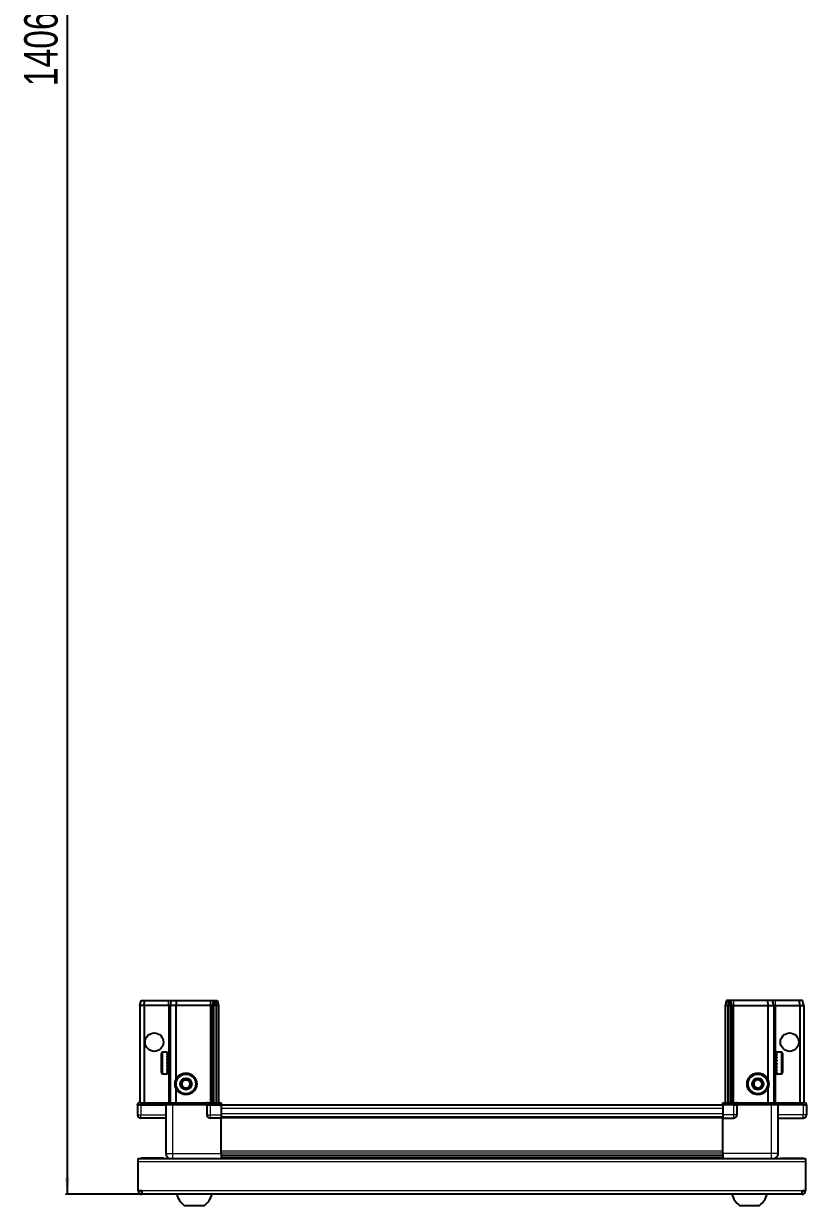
# Model space of a CAD drawing. Header units: millimetres. Extents: x 1021 to 3654, y -838 to 1690.
# Drawn here: x 1077 to 1545, y -838 to -131 of the extents above; entities that cross this region are included whole.
import ezdxf

# ---------------------------------------------------------------- set-up
doc = ezdxf.new("R2010")
doc.units = ezdxf.units.MM
doc.layers.add('FORMAT', color=7, linetype='Continuous')
doc.styles.add('SLDTEXTSTYLE0', font='TXT', dxfattribs={"width": 0.75})
doc.dimstyles.new('SLDDIMSTYLE0', dxfattribs={"dimtxt": 20, "dimasz": 10, "dimexe": 0, "dimexo": 0.0625, "dimgap": 5, "dimtad": 2, "dimdec": 1, "dimrnd": 1e-09, "dimzin": 12, "dimdsep": 46, "dimtxsty": 'SLDTEXTSTYLE0', "dimsah": 1, "dimcen": 0.09, "dimadec": 0, "dimazin": 3, "dimtfac": 1, "dimtofl": 0, "dimtmove": 0, "dimatfit": 3, "dimfxl": 0, "dimfrac": 2, "dimtolj": 1, "dimtzin": 12, "dimarcsym": 0})

# ---------------------------------------------------------------- blocks, each defined once
blk = doc.blocks.new('_D_8')
at = {"layer": 'FORMAT'}
for p, q in [((1146.72, 575.42), (1101.63, 575.42)), ((1102.63, 575.42), (1102.63, -831.28)), ((1147.22, -831.28), (1101.63, -831.28))]:
    blk.add_line(p, q, dxfattribs=at)
for points in [[(1102.63, 575.42), (1101.09, 565.42), (1104.17, 565.42)], [(1102.63, -831.28), (1104.17, -821.28), (1101.09, -821.28)]]:
    blk.add_solid(points, dxfattribs=at)
at = {"layer": 'FORMAT', "insert": (1076.85, -168.57), "char_height": 20, "attachment_point": 1, "rotation": 90, "style": 'SLDTEXTSTYLE0'}
blk.add_mtext('1406,7', dxfattribs=at)

msp = doc.modelspace()

# ---------------------------------------------------------------- linework, layer by layer
at = {"color": 7, "linetype": 'Continuous', "lineweight": 25}
for p, q in [((1146.13, -718.28), (1146.93, -715.28)), ((1148.63, -718.28), (1146.13, -718.28)), ((1146.13, -718.28), (1146.13, -776.58)), ((1146.93, -715.28), (1148.78, -715.28)), ((1148.63, -718.28), (1148.78, -715.28)), ((1163.13, -718.28), (1148.63, -718.28)), ((1148.63, -718.28), (1148.63, -776.58)), ((1148.78, -715.28), (1163.13, -715.28)), ((1163.13, -715.28), (1164.93, -715.28)), ((1164.13, -718.28), (1163.13, -718.28)), ((1164.13, -718.28), (1164.93, -715.28)), ((1167.63, -718.28), (1164.13, -718.28)), ((1164.13, -718.28), (1164.13, -776.58)), ((1164.93, -715.28), (1167.96, -715.28)), ((1167.96, -715.28), (1167.63, -718.28)), ((1167.63, -718.28), (1167.63, -762.78)), ((1188.13, -718.28), (1167.63, -718.28)), ((1167.96, -715.28), (1188.13, -715.28)), ((1188.13, -715.28), (1189.93, -715.28)), ((1189.13, -718.28), (1188.13, -718.28)), ((1189.93, -715.28), (1189.13, -718.28)), ((1190.13, -718.28), (1189.13, -718.28)), ((1189.13, -718.28), (1189.13, -776.58)), ((1189.93, -715.28), (1190.67, -715.28)), ((1190.67, -715.28), (1190.13, -718.28)), ((1191.63, -718.28), (1190.13, -718.28)), ((1190.13, -718.28), (1190.13, -776.58)), ((1190.67, -715.28), (1191.17, -715.28)), ((1191.17, -715.28), (1191.63, -718.28)), ((1191.17, -715.28), (1192.33, -715.28)), ((1191.63, -718.28), (1191.63, -776.58)), ((1193.13, -718.28), (1191.63, -718.28)), ((1192.33, -715.28), (1193.13, -718.28)), ((1193.13, -718.28), (1193.13, -776.58)), ((1496.93, -715.28), (1496.13, -718.28)), ((1496.13, -718.28), (1497.63, -718.28)), ((1496.13, -718.28), (1496.13, -776.58)), ((1498.08, -715.28), (1496.93, -715.28)), ((1498.08, -715.28), (1497.63, -718.28)), ((1497.63, -718.28), (1499.13, -718.28)), ((1497.63, -718.28), (1497.63, -776.58)), ((1498.58, -715.28), (1498.08, -715.28)), ((1498.58, -715.28), (1499.13, -718.28)), ((1499.33, -715.28), (1498.58, -715.28)), ((1499.13, -718.28), (1500.13, -718.28)), ((1499.13, -718.28), (1499.13, -776.58)), ((1499.33, -715.28), (1500.13, -718.28)), ((1501.13, -715.28), (1499.33, -715.28)), ((1500.13, -718.28), (1500.13, -776.58)), ((1500.13, -718.28), (1501.13, -718.28)), ((1521.3, -715.28), (1501.13, -715.28)), ((1501.13, -718.28), (1521.63, -718.28)), ((1521.3, -715.28), (1521.63, -718.28)), ((1524.33, -715.28), (1521.3, -715.28)), ((1521.63, -718.28), (1521.63, -762.78)), ((1521.63, -718.28), (1525.13, -718.28)), ((1525.13, -718.28), (1524.33, -715.28)), ((1526.13, -715.28), (1524.33, -715.28)), ((1525.13, -718.28), (1525.13, -776.58)), ((1525.13, -718.28), (1526.13, -718.28)), ((1540.47, -715.28), (1526.13, -715.28)), ((1526.13, -718.28), (1540.63, -718.28)), ((1540.63, -718.28), (1540.47, -715.28)), ((1542.33, -715.28), (1540.47, -715.28)), ((1540.63, -718.28), (1540.63, -776.58)), ((1540.63, -718.28), (1543.13, -718.28)), ((1543.13, -718.28), (1542.33, -715.28)), ((1543.13, -718.28), (1543.13, -776.58)), ((1158.93, -758.48), (1158.93, -747.08)), ((1162.13, -746.28), (1159.73, -746.28)), ((1162.13, -746.28), (1162.13, -746.29)), ((1162.13, -746.29), (1162.63, -746.29)), ((1162.13, -746.47), (1162.63, -746.47)), ((1162.13, -746.47), (1162.13, -746.69)), ((1162.13, -746.69), (1162.63, -746.69)), ((1162.13, -747.27), (1162.63, -747.27)), ((1162.13, -747.27), (1162.13, -747.69)), ((1162.13, -747.69), (1162.63, -747.69)), ((1162.13, -748.6), (1162.63, -748.6)), ((1162.13, -748.6), (1162.13, -749.19)), ((1162.63, -746.47), (1162.63, -746.29)), ((1162.63, -746.69), (1162.63, -746.47)), ((1162.63, -747.27), (1162.63, -746.69)), ((1162.63, -747.69), (1162.63, -747.27)), ((1162.63, -748.6), (1162.63, -747.69)), ((1162.73, -748.38), (1162.63, -748.38)), ((1162.63, -749.19), (1162.63, -748.6)), ((1162.73, -757.18), (1162.73, -748.38)), ((1163.61, -749.47), (1163.13, -748.78)), ((1163.13, -756.78), (1163.13, -748.78)), ((1164.1, -748.78), (1163.61, -749.47)), ((1164.13, -748.78), (1164.1, -748.78)), ((1164.1, -756.78), (1164.1, -748.78)), ((1525.16, -748.78), (1525.13, -748.78)), ((1525.65, -749.47), (1525.16, -748.78)), ((1525.16, -748.78), (1525.16, -756.78)), ((1526.13, -748.78), (1525.65, -749.47)), ((1526.13, -748.78), (1526.13, -756.78)), ((1526.63, -748.38), (1526.53, -748.38)), ((1526.53, -748.38), (1526.53, -757.18)), ((1529.53, -746.28), (1526.63, -746.28)), ((1527.13, -746.28), (1526.63, -746.28)), ((1526.63, -746.28), (1526.63, -746.33)), ((1526.63, -746.33), (1526.63, -746.61)), ((1527.13, -746.33), (1526.63, -746.33)), ((1527.13, -746.61), (1526.63, -746.61)), ((1526.63, -746.61), (1526.63, -746.89)), ((1527.13, -746.89), (1526.63, -746.89)), ((1526.63, -746.89), (1526.63, -747.55)), ((1527.13, -747.55), (1526.63, -747.55)), ((1526.63, -747.55), (1526.63, -748.02)), ((1526.63, -748.02), (1526.63, -749)), ((1527.13, -748.02), (1526.63, -748.02)), ((1527.13, -749), (1526.63, -749)), ((1526.63, -749), (1526.63, -749.62)), ((1527.13, -746.33), (1527.13, -746.28)), ((1527.13, -746.89), (1527.13, -746.61)), ((1527.13, -748.02), (1527.13, -747.55)), ((1527.13, -749.62), (1527.13, -749)), ((1530.33, -747.08), (1530.33, -758.48)), ((1162.13, -749.19), (1162.63, -749.19)), ((1162.13, -750.35), (1162.63, -750.35)), ((1162.13, -750.35), (1162.13, -751.04)), ((1162.13, -751.04), (1162.63, -751.04)), ((1162.13, -752.33), (1162.63, -752.33)), ((1162.13, -752.33), (1162.13, -753.07)), ((1162.13, -752.47), (1162.63, -752.47)), ((1162.13, -752.97), (1162.63, -752.97)), ((1162.13, -753.07), (1162.63, -753.07)), ((1162.13, -754.35), (1162.63, -754.35)), ((1162.13, -754.35), (1162.13, -755.06)), ((1162.13, -755.06), (1162.63, -755.06)), ((1162.63, -750.35), (1162.63, -749.19)), ((1162.63, -751.04), (1162.63, -750.35)), ((1162.63, -752.33), (1162.63, -751.04)), ((1162.63, -752.47), (1162.63, -752.33)), ((1162.63, -753.07), (1162.63, -752.97)), ((1162.63, -754.35), (1162.63, -753.07)), ((1162.63, -755.06), (1162.63, -754.35)), ((1162.63, -756.22), (1162.63, -755.06)), ((1163.13, -756.78), (1163.61, -756.09)), ((1163.61, -756.09), (1163.61, -749.47)), ((1163.61, -756.09), (1164.1, -756.78)), ((1525.16, -756.78), (1525.65, -756.09)), ((1525.65, -749.47), (1525.65, -756.09)), ((1525.65, -756.09), (1526.13, -756.78)), ((1526.63, -749.62), (1526.63, -750.82)), ((1527.13, -749.62), (1526.63, -749.62)), ((1527.13, -750.82), (1526.63, -750.82)), ((1526.63, -750.82), (1526.63, -751.45)), ((1527.13, -751.45), (1526.63, -751.45)), ((1526.63, -751.53), (1526.63, -752.83)), ((1527.13, -751.53), (1526.63, -751.53)), ((1527.13, -752.83), (1526.63, -752.83)), ((1527.13, -753.31), (1526.63, -753.31)), ((1526.63, -753.31), (1526.63, -753.57)), ((1526.63, -753.57), (1526.63, -754.84)), ((1527.13, -753.57), (1526.63, -753.57)), ((1527.13, -754.84), (1526.63, -754.84)), ((1526.63, -754.84), (1526.63, -755.52)), ((1526.63, -755.52), (1526.63, -756.64)), ((1527.13, -755.52), (1526.63, -755.52)), ((1527.13, -751.53), (1527.13, -750.82)), ((1527.13, -753.57), (1527.13, -752.83)), ((1527.13, -755.52), (1527.13, -754.84)), ((1159.73, -759.28), (1162.13, -759.28)), ((1162.13, -756.22), (1162.63, -756.22)), ((1162.13, -756.22), (1162.13, -756.83)), ((1162.13, -756.83), (1162.63, -756.83)), ((1162.13, -757.76), (1162.63, -757.76)), ((1162.13, -757.76), (1162.13, -758.2)), ((1162.13, -758.2), (1162.63, -758.2)), ((1162.13, -758.81), (1162.63, -758.81)), ((1162.13, -758.81), (1162.13, -759.04)), ((1162.13, -759.04), (1162.63, -759.04)), ((1162.13, -759.26), (1162.63, -759.26)), ((1162.13, -759.26), (1162.13, -759.28)), ((1162.13, -759.27), (1162.63, -759.27)), ((1162.63, -756.83), (1162.63, -756.22)), ((1162.63, -757.76), (1162.63, -756.83)), ((1162.63, -757.18), (1162.73, -757.18)), ((1162.63, -758.2), (1162.63, -757.76)), ((1162.63, -758.81), (1162.63, -758.2)), ((1162.63, -759.04), (1162.63, -758.81)), ((1162.63, -759.26), (1162.63, -759.04)), ((1162.63, -759.27), (1162.63, -759.26)), ((1164.1, -756.78), (1164.13, -756.78)), ((1525.13, -756.78), (1525.16, -756.78)), ((1526.53, -757.18), (1526.63, -757.18)), ((1527.13, -756.64), (1526.63, -756.64)), ((1526.63, -756.64), (1526.63, -757.21)), ((1526.63, -757.21), (1526.63, -758.07)), ((1527.13, -757.21), (1526.63, -757.21)), ((1527.13, -758.07), (1526.63, -758.07)), ((1526.63, -758.07), (1526.63, -758.46)), ((1526.63, -758.46), (1526.63, -758.98)), ((1527.13, -758.46), (1526.63, -758.46)), ((1527.13, -758.98), (1526.63, -758.98)), ((1526.63, -758.98), (1526.63, -759.16)), ((1526.63, -759.16), (1526.63, -759.28)), ((1527.13, -759.16), (1526.63, -759.16)), ((1526.63, -759.28), (1529.53, -759.28)), ((1527.13, -757.21), (1527.13, -756.64)), ((1527.13, -758.46), (1527.13, -758.07)), ((1527.13, -759.16), (1527.13, -758.98)), ((1167.63, -767.78), (1167.63, -776.58)), ((1521.63, -767.78), (1521.63, -776.58)), ((1145.13, -776.58), (1144.63, -777.45)), ((1146.63, -776.58), (1145.13, -776.58)), ((1146.63, -776.58), (1161.43, -776.58)), ((1161.43, -776.58), (1161.63, -776.58)), ((1161.63, -777.78), (1161.63, -776.58)), ((1161.63, -776.58), (1165.63, -776.58)), ((1165.63, -776.58), (1185.93, -776.58)), ((1185.93, -776.58), (1186.13, -776.58)), ((1186.13, -777.78), (1186.13, -776.58)), ((1186.81, -776.58), (1186.13, -776.58)), ((1186.81, -776.58), (1194.63, -776.58)), ((1194.63, -776.58), (1194.63, -777.45)), ((1494.63, -777.45), (1494.63, -776.58)), ((1494.63, -776.58), (1502.45, -776.58)), ((1503.13, -776.58), (1502.45, -776.58)), ((1503.13, -777.78), (1503.13, -776.58)), ((1503.13, -776.58), (1503.33, -776.58)), ((1503.33, -776.58), (1523.63, -776.58)), ((1523.63, -776.58), (1527.63, -776.58)), ((1527.63, -777.78), (1527.63, -776.58)), ((1527.63, -776.58), (1527.83, -776.58)), ((1527.83, -776.58), (1542.63, -776.58)), ((1544.13, -776.58), (1542.63, -776.58)), ((1544.63, -777.45), (1544.13, -776.58)), ((1544.63, -777.45), (1544.13, -776.58)), ((1144.63, -777.78), (1144.63, -777.45)), ((1144.63, -777.78), (1146.63, -777.78)), ((1144.63, -777.78), (1144.63, -783.78)), ((1161.43, -777.78), (1146.63, -777.78)), ((1146.63, -777.78), (1161.43, -777.78)), ((1161.63, -777.78), (1161.43, -777.78)), ((1165.63, -777.78), (1161.63, -777.78)), ((1161.63, -777.78), (1161.63, -806.78)), ((1185.93, -777.78), (1165.63, -777.78)), ((1186.13, -777.78), (1185.93, -777.78)), ((1186.13, -777.78), (1188.13, -777.78)), ((1186.13, -777.78), (1186.13, -783.78)), ((1194.63, -777.45), (1188.13, -777.45)), ((1194.63, -777.78), (1188.13, -777.78)), ((1188.13, -777.78), (1194.63, -777.78)), ((1194.63, -777.45), (1194.63, -777.45)), ((1194.63, -777.78), (1194.63, -777.45)), ((1194.63, -777.78), (1194.63, -777.78)), ((1194.63, -777.78), (1194.63, -783.78)), ((1494.63, -777.93), (1194.63, -777.93)), ((1194.63, -783.78), (1194.63, -785.78)), ((1501.13, -777.45), (1494.63, -777.45)), ((1494.63, -777.78), (1494.63, -777.45)), ((1501.13, -777.78), (1494.63, -777.78)), ((1494.63, -777.78), (1494.63, -783.78)), ((1494.63, -783.78), (1494.63, -785.78)), ((1501.13, -777.78), (1503.13, -777.78)), ((1503.13, -777.78), (1501.13, -777.78)), ((1503.33, -777.78), (1503.13, -777.78)), ((1503.13, -777.78), (1503.13, -783.78)), ((1523.63, -777.78), (1503.33, -777.78)), ((1527.63, -777.78), (1523.63, -777.78)), ((1527.83, -777.78), (1527.63, -777.78)), ((1527.63, -777.78), (1527.63, -806.78)), ((1542.63, -777.78), (1527.83, -777.78)), ((1542.63, -777.78), (1544.63, -777.78)), ((1544.63, -777.78), (1544.63, -777.45)), ((1544.63, -777.78), (1544.63, -777.45)), ((1544.63, -777.78), (1544.63, -777.78)), ((1544.63, -777.78), (1544.63, -783.78)), ((1161.63, -785.78), (1146.63, -785.78)), ((1194.63, -785.78), (1188.13, -785.78)), ((1494.63, -785.13), (1194.63, -785.13)), ((1194.63, -806.78), (1194.63, -785.78)), ((1494.63, -785.78), (1501.13, -785.78)), ((1494.63, -806.78), (1494.63, -785.78)), ((1527.63, -785.78), (1542.63, -785.78)), ((1145.13, -809.78), (1544.13, -809.78)), ((1145.13, -811.88), (1145.13, -809.78)), ((1145.13, -829.18), (1145.13, -811.88)), ((1160.13, -809.68), (1147.23, -809.68)), ((1160.13, -809.68), (1160.13, -809.78)), ((1194.63, -807.8), (1494.63, -807.8)), ((1194.63, -807.84), (1494.63, -807.84)), ((1218.51, -809.63), (1194.63, -809.63)), ((1213.13, -809.78), (1213.13, -809.63)), ((1213.17, -809.78), (1213.17, -809.63)), ((1213.44, -809.78), (1213.44, -809.63)), ((1213.7, -809.78), (1213.7, -809.63)), ((1214.35, -809.78), (1214.35, -809.63)), ((1214.82, -809.78), (1214.82, -809.63)), ((1215.78, -809.78), (1215.78, -809.63)), ((1216.4, -809.78), (1216.4, -809.63)), ((1217.59, -809.78), (1217.59, -809.63)), ((1218.25, -809.78), (1218.25, -809.63)), ((1218.3, -809.78), (1218.3, -809.63)), ((1219.6, -809.63), (1218.51, -809.63)), ((1219.6, -809.78), (1219.6, -809.63)), ((1219.6, -809.63), (1219.6, -809.63)), ((1220.33, -809.63), (1219.6, -809.63)), ((1219.61, -809.78), (1219.61, -809.63)), ((1220.11, -809.78), (1220.11, -809.63)), ((1220.33, -809.78), (1220.33, -809.63)), ((1220.75, -809.63), (1220.33, -809.63)), ((1220.33, -809.63), (1220.33, -809.63)), ((1468.51, -809.63), (1220.75, -809.63)), ((1221.61, -809.78), (1221.61, -809.63)), ((1222.3, -809.78), (1222.3, -809.63)), ((1223.42, -809.78), (1223.42, -809.63)), ((1224, -809.78), (1224, -809.63)), ((1224.87, -809.78), (1224.87, -809.63)), ((1225.27, -809.78), (1225.27, -809.63)), ((1225.8, -809.78), (1225.8, -809.63)), ((1225.99, -809.78), (1225.99, -809.63)), ((1226.13, -809.78), (1226.13, -809.63)), ((1463.13, -809.78), (1463.13, -809.63)), ((1463.3, -809.78), (1463.3, -809.63)), ((1463.51, -809.78), (1463.51, -809.63)), ((1464.07, -809.78), (1464.07, -809.63)), ((1464.49, -809.78), (1464.49, -809.63)), ((1465.39, -809.78), (1465.39, -809.63)), ((1465.97, -809.78), (1465.97, -809.63)), ((1467.12, -809.78), (1467.12, -809.63)), ((1467.81, -809.78), (1467.81, -809.63)), ((1469.09, -809.63), (1468.51, -809.63)), ((1469.09, -809.78), (1469.09, -809.63)), ((1469.1, -809.63), (1469.09, -809.63)), ((1469.83, -809.63), (1469.1, -809.63)), ((1469.27, -809.78), (1469.27, -809.63)), ((1469.77, -809.78), (1469.77, -809.63)), ((1469.83, -809.78), (1469.83, -809.63)), ((1470.86, -809.63), (1469.83, -809.63)), ((1469.83, -809.63), (1469.83, -809.63)), ((1494.63, -809.63), (1470.75, -809.63)), ((1471.12, -809.78), (1471.12, -809.63)), ((1471.83, -809.78), (1471.83, -809.63)), ((1473, -809.78), (1473, -809.63)), ((1473.61, -809.78), (1473.61, -809.63)), ((1474.55, -809.78), (1474.55, -809.63)), ((1475, -809.78), (1475, -809.63)), ((1475.62, -809.78), (1475.62, -809.63)), ((1475.87, -809.78), (1475.87, -809.63)), ((1476.11, -809.78), (1476.11, -809.63)), ((1476.13, -809.78), (1476.13, -809.63)), ((1529.13, -809.68), (1542.03, -809.68)), ((1529.13, -809.68), (1529.13, -809.78)), ((1544.13, -809.78), (1544.13, -811.88)), ((1544.13, -811.88), (1544.13, -829.18)), ((1147.23, -829.18), (1145.13, -829.18)), ((1147.23, -829.18), (1147.23, -831.28)), ((1542.03, -831.28), (1147.23, -831.28)), ((1544.13, -829.18), (1542.03, -829.18)), ((1542.03, -831.28), (1542.03, -829.18)), ((1172.63, -837.88), (1184.63, -837.88)), ((1504.63, -837.88), (1516.63, -837.88))]:
    msp.add_line(p, q, dxfattribs=at)
at = {"color": 8, "linetype": 'Continuous', "lineweight": 18}
for p, q in [((1163.13, -718.28), (1163.13, -715.28)), ((1163.13, -718.28), (1163.13, -748.78)), ((1188.13, -715.28), (1188.13, -718.28)), ((1188.13, -718.28), (1188.13, -776.58)), ((1501.13, -715.28), (1501.13, -718.28)), ((1501.13, -718.28), (1501.13, -776.58)), ((1526.13, -718.28), (1526.13, -715.28)), ((1526.13, -718.28), (1526.13, -748.78)), ((1159.73, -759.28), (1159.73, -746.28)), ((1529.53, -746.28), (1529.53, -759.28)), ((1163.13, -756.78), (1163.13, -776.58)), ((1526.13, -756.78), (1526.13, -776.58)), ((1146.63, -777.78), (1146.63, -776.58)), ((1161.43, -777.78), (1161.43, -776.58)), ((1165.63, -777.78), (1165.63, -776.58)), ((1185.93, -777.78), (1185.93, -776.58)), ((1503.33, -776.58), (1503.33, -777.78)), ((1523.63, -777.78), (1523.63, -776.58)), ((1527.83, -776.58), (1527.83, -777.78)), ((1542.63, -777.78), (1542.63, -776.58)), ((1144.63, -783.78), (1146.63, -783.78)), ((1146.63, -777.78), (1146.63, -783.78)), ((1146.63, -783.78), (1161.63, -783.78)), ((1146.63, -785.78), (1146.63, -783.78)), ((1165.63, -777.78), (1165.63, -806.78)), ((1186.13, -783.78), (1188.13, -783.78)), ((1188.13, -777.78), (1188.13, -777.45)), ((1188.13, -777.78), (1188.13, -783.78)), ((1188.13, -783.78), (1194.63, -783.78)), ((1188.13, -783.78), (1188.13, -785.78)), ((1194.63, -777.78), (1194.63, -777.45)), ((1494.63, -779.93), (1194.63, -779.93)), ((1494.63, -783.13), (1194.63, -783.13)), ((1501.13, -783.78), (1494.63, -783.78)), ((1501.13, -777.78), (1501.13, -777.45)), ((1501.13, -777.78), (1501.13, -783.78)), ((1501.13, -783.78), (1501.13, -785.78)), ((1503.13, -783.78), (1501.13, -783.78)), ((1523.63, -777.78), (1523.63, -806.78)), ((1542.63, -783.78), (1527.63, -783.78)), ((1542.63, -777.78), (1542.63, -783.78)), ((1544.63, -783.78), (1542.63, -783.78)), ((1542.63, -785.78), (1542.63, -783.78)), ((1494.63, -785.78), (1194.63, -785.78)), ((1194.63, -805.18), (1494.63, -805.18)), ((1544.13, -811.88), (1145.13, -811.88)), ((1147.23, -809.78), (1147.23, -809.68)), ((1165.63, -806.78), (1194.63, -806.78)), ((1494.63, -806.6), (1194.63, -806.6)), ((1194.63, -809.04), (1494.63, -809.04)), ((1523.63, -806.78), (1494.63, -806.78)), ((1542.03, -809.78), (1542.03, -809.68)), ((1542.03, -829.18), (1147.23, -829.18))]:
    msp.add_line(p, q, dxfattribs=at)
at = {"color": 7, "linetype": 'Continuous', "lineweight": 25, "flags": 128}
for points in [[(1147.23, -809.68), (1146.82, -809.72), (1146.59, -809.78)], [(1542.67, -809.78), (1542.44, -809.72), (1542.03, -809.68)]]:
    msp.add_lwpolyline(points, dxfattribs=at)
at = {"color": 7, "linetype": 'Continuous', "lineweight": 25}
for centre, radius in [((1154.63, -740.28), 5.5), ((1534.63, -740.28), 5.5), ((1173.63, -765.28), 6.5), ((1173.63, -765.28), 3.46), ((1515.63, -765.28), 6.5), ((1515.63, -765.28), 3.46)]:
    msp.add_circle(centre, radius, dxfattribs=at)
at = {"color": 8, "linetype": 'Continuous', "lineweight": 18}
for centre in [(1173.63, -765.28), (1515.63, -765.28)]:
    msp.add_circle(centre, 5.7, dxfattribs=at)
at = {"color": 7, "linetype": 'Continuous', "lineweight": 25}
for centre, radius, start, end in [((1159.73, -747.08), 0.8, 90, 180), ((1163.13, -748.38), 0.4, 180, 270), ((1526.13, -748.38), 0.4, 270, 0), ((1529.53, -747.08), 0.8, 360, 90), ((1159.73, -758.48), 0.8, 180, 270), ((1163.13, -757.18), 0.4, 90, 180), ((1173.63, -765.28), 2.5, 87.37605, 147.37605), ((1173.63, -765.28), 2.5, 27.37605, 87.37605), ((1515.63, -765.28), 2.5, 74.67671, 134.67671), ((1515.63, -765.28), 2.5, 14.67671, 74.67671), ((1526.13, -757.18), 0.4, 360, 90), ((1529.53, -758.48), 0.8, 270, 0), ((1173.63, -765.28), 2.5, 147.37605, 207.37605), ((1173.63, -765.28), 2.5, 207.37605, 267.37605), ((1173.63, -765.28), 2.5, 267.37605, 327.37605), ((1173.63, -765.28), 2.5, 327.37605, 27.37605), ((1515.63, -765.28), 2.5, 134.67671, 194.67671), ((1515.63, -765.28), 2.5, 194.67671, 254.67671), ((1515.63, -765.28), 2.5, 254.67671, 314.67671), ((1515.63, -765.28), 2.5, 314.67671, 14.67671), ((1146.63, -783.78), 2, 180, 270), ((1188.13, -783.78), 2, 180, 270), ((1501.13, -783.78), 2, 270, 0), ((1542.63, -783.78), 2, 270, 0), ((1147.23, -829.18), 2.1, 180, 270), ((1147.23, -829.18), 0.6, 180, 270), ((1179.65, -828.26), 11.91, 194.70035, 233.8734), ((1177.6, -828.26), 11.91, 306.1266, 345.29965), ((1511.65, -828.26), 11.91, 194.70035, 233.8734), ((1509.6, -828.26), 11.91, 306.1266, 345.29965), ((1542.03, -829.18), 2.1, 270, 0), ((1542.03, -829.18), 0.6, 270, 0)]:
    msp.add_arc(centre, radius, start, end, dxfattribs=at)
for centre, start_param, end_param in [((1188.13, -773.98), 2.418858, 3.141593), ((1501.13, -773.98), 3.141593, 3.864327)]:
    msp.add_ellipse(centre, major_axis=(0, 3.46), ratio=0.57735, start_param=start_param, end_param=end_param, dxfattribs=at)
for points, knots in [([(1170.75, -765.15), (1171.02, -764.71), (1171.54, -763.9), (1172.06, -763.09), (1172.3, -762.72)], [0, 0, 0, 0, 0.5346859, 1, 1, 1, 1]), ([(1172.3, -762.72), (1172.82, -762.74), (1173.78, -762.78), (1174.74, -762.83), (1175.19, -762.85)], [0, 0, 0, 0, 0.534686, 1, 1, 1, 1]), ([(1175.19, -762.85), (1175.34, -763.15), (1175.72, -763.89), (1176.18, -764.77), (1176.46, -765.3), (1176.51, -765.41)], [0, 0, 0, 0, 0.362901, 0.866875, 1, 1, 1, 1]), ([(1512.85, -764.52), (1513.21, -764.15), (1513.9, -763.48), (1514.58, -762.8), (1514.9, -762.49)], [0, 0, 0, 0, 0.534686, 1, 1, 1, 1]), ([(1514.9, -762.49), (1515.4, -762.62), (1516.33, -762.88), (1517.25, -763.13), (1517.68, -763.25)], [0, 0, 0, 0, 0.5346859, 1, 1, 1, 1]), ([(1172.07, -767.71), (1172.02, -767.6), (1171.74, -767.07), (1171.28, -766.19), (1170.9, -765.45), (1170.75, -765.15)], [0, 0, 0, 0, 0.133125, 0.637099, 1, 1, 1, 1]), ([(1174.96, -767.84), (1174.44, -767.82), (1173.48, -767.78), (1172.52, -767.73), (1172.07, -767.71)], [0, 0, 0, 0, 0.534686, 1, 1, 1, 1]), ([(1176.51, -765.41), (1176.23, -765.85), (1175.71, -766.66), (1175.2, -767.47), (1174.96, -767.84)], [0, 0, 0, 0, 0.534686, 1, 1, 1, 1]), ([(1513.58, -767.31), (1513.49, -766.98), (1513.28, -766.18), (1513.03, -765.22), (1512.88, -764.64), (1512.85, -764.52)], [0, 0, 0, 0, 0.362901, 0.866875, 1, 1, 1, 1]), ([(1516.36, -768.07), (1515.86, -767.94), (1514.93, -767.68), (1514.01, -767.43), (1513.58, -767.31)], [0, 0, 0, 0, 0.5346859, 1, 1, 1, 1]), ([(1518.41, -766.04), (1518.05, -766.41), (1517.36, -767.08), (1516.68, -767.76), (1516.36, -768.07)], [0, 0, 0, 0, 0.5346859, 1, 1, 1, 1]), ([(1517.68, -763.25), (1517.71, -763.37), (1517.87, -763.95), (1518.12, -764.91), (1518.33, -765.71), (1518.41, -766.04)], [0, 0, 0, 0, 0.133125, 0.637099, 1, 1, 1, 1]), ([(1161.63, -806.78), (1161.68, -807.22), (1161.75, -807.9), (1162.18, -808.71), (1162.64, -809.27), (1163.04, -809.63), (1163.3, -809.76), (1163.35, -809.78)], [0, 0, 0, 0, 0.363018, 0.558438, 0.758004, 0.95757, 1, 1, 1, 1]), ([(1194.63, -806.78), (1194.63, -807.18), (1194.63, -807.97), (1194.63, -808.98), (1194.63, -809.61), (1194.63, -809.77), (1194.63, -809.78)], [0, 0, 0, 0, 0.3255201, 0.6510403, 0.9765604, 1, 1, 1, 1]), ([(1494.63, -806.78), (1494.63, -807.18), (1494.63, -807.97), (1494.63, -808.98), (1494.63, -809.61), (1494.63, -809.77), (1494.63, -809.78)], [0, 0, 0, 0, 0.32552, 0.65104, 0.97656, 1, 1, 1, 1]), ([(1527.63, -806.78), (1527.58, -807.22), (1527.51, -807.9), (1527.08, -808.71), (1526.62, -809.27), (1526.22, -809.63), (1525.95, -809.76), (1525.91, -809.78)], [0, 0, 0, 0, 0.363018, 0.558438, 0.758004, 0.95757, 1, 1, 1, 1])]:
    msp.add_open_spline(points, degree=3, knots=knots, dxfattribs=at)
at = {"color": 8, "linetype": 'Continuous', "lineweight": 18}
for points in [[(1161.63, -806.78), (1161.69, -806.78), (1161.81, -806.78), (1162.73, -806.78), (1164.06, -806.78), (1165.11, -806.78), (1165.63, -806.78)], [(1527.63, -806.78), (1527.57, -806.78), (1527.45, -806.78), (1526.52, -806.78), (1525.2, -806.78), (1524.15, -806.78), (1523.63, -806.78)]]:
    msp.add_open_spline(points, degree=3, dxfattribs=at)
for points, knots in [([(1165.63, -806.78), (1165.63, -807.22), (1165.63, -807.9), (1165.63, -808.71), (1165.63, -809.27), (1165.63, -809.63), (1165.63, -809.76), (1165.63, -809.78)], [0, 0, 0, 0, 0.3630185, 0.5584377, 0.7580039, 0.9575702, 1, 1, 1, 1]), ([(1523.63, -806.78), (1523.63, -807.22), (1523.63, -807.9), (1523.63, -808.71), (1523.63, -809.27), (1523.63, -809.63), (1523.63, -809.76), (1523.63, -809.78)], [0, 0, 0, 0, 0.363018, 0.558438, 0.758004, 0.95757, 1, 1, 1, 1])]:
    msp.add_open_spline(points, degree=3, knots=knots, dxfattribs=at)

# ---------------------------------------------------------------- dimensions: what is measured, and where the dimension line sits
at = {"layer": 'FORMAT'}
dim = msp.add_linear_dim(base=(1102.63, -831.28), p1=(1146.73, 575.42), p2=(1147.23, -831.28), angle=90, dimstyle='SLDDIMSTYLE0', dxfattribs=at)
dim.commit()
dim.dimension.update_dxf_attribs({"geometry": '_D_8', "text_midpoint": (1102.63, -127.93), "dimtype": 160})

doc.saveas('drawing.dxf')
